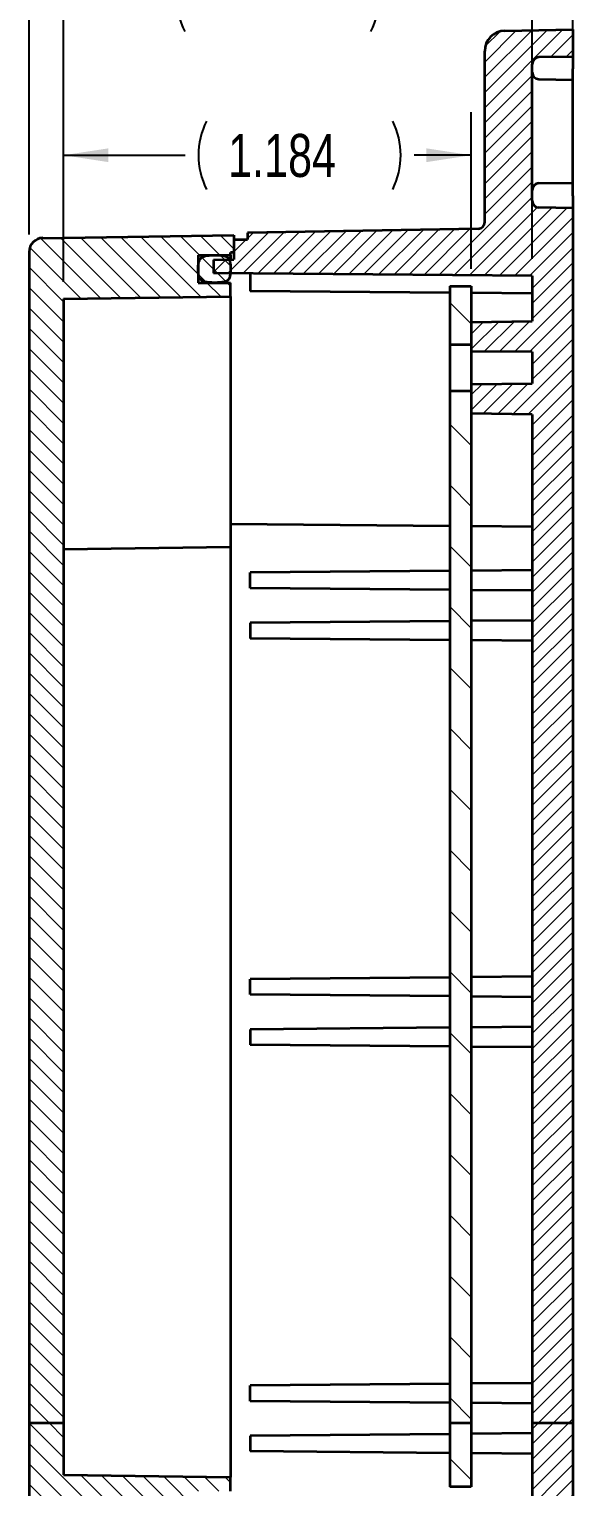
# Model space of a CAD drawing. Header units: inches. Extents: x 0.4 to 16.6, y 0.2 to 10.8.
# Drawn here: x 10.479 to 12.058, y 4.48 to 8.716 of the extents above; entities that cross this region are included whole.
import ezdxf

# ---------------------------------------------------------------- set-up
doc = ezdxf.new("R2010")
doc.units = ezdxf.units.IN
doc.header["$MEASUREMENT"] = 0
doc.layers.add('SLD-0', color=7, linetype='Continuous')
doc.styles.add('SLDTEXTSTYLE1', font='TXT', dxfattribs={"width": 0.75})
doc.dimstyles.new('SLDDIMSTYLE0', dxfattribs={"dimtxt": 0.125, "dimasz": 0.13, "dimexe": 0, "dimexo": 0.0625, "dimgap": 0.03125, "dimtad": 0, "dimtih": 1, "dimtoh": 1, "dimdec": 3, "dimrnd": 1e-09, "dimzin": 12, "dimdsep": 46, "dimtxsty": 'SLDTEXTSTYLE1', "dimsah": 1, "dimcen": 0.09, "dimadec": 0, "dimazin": 3, "dimtfac": 1, "dimtdec": 3, "dimtofl": 0, "dimtmove": 0, "dimatfit": 3, "dimfxl": 0, "dimfrac": 2, "dimtolj": 1, "dimtzin": 12, "dimarcsym": 0})

# ---------------------------------------------------------------- blocks, each defined once
blk = doc.blocks.new('_D')
at = {"layer": 'SLD-0'}
for p, q in [((10.4788, 8.119), (10.4788, 9.2332)), ((12.0581, 8.2457), (12.0581, 9.2332)), ((10.4788, 9.1082), (10.8685, 9.1082)), ((12.0581, 9.1082), (11.5341, 9.1082))]:
    blk.add_line(p, q, dxfattribs=at)
for centre, start, end in [((11.1293, 9.1082), 153.4349, 206.5651), ((11.2732, 9.1082), 333.4349, 26.5651)]:
    blk.add_arc(centre, 0.2218, start, end, dxfattribs=at)
for points in [[(10.4788, 9.1082), (10.6088, 9.0882), (10.6088, 9.1282)], [(12.0581, 9.1082), (11.9281, 9.1282), (11.9281, 9.0882)]]:
    blk.add_solid(points, dxfattribs=at)
at = {"layer": 'SLD-0', "insert": (10.9935, 9.1701), "char_height": 0.125, "attachment_point": 1, "style": 'SLDTEXTSTYLE1'}
blk.add_mtext('1.579', dxfattribs=at)
blk = doc.blocks.new('_D_1')
at = {"layer": 'SLD-0'}
for p, q in [((10.5788, 7.982), (10.5788, 8.9332)), ((11.9401, 8.0487), (11.9401, 8.9332)), ((10.5788, 8.8082), (10.8685, 8.8082)), ((11.9401, 8.8082), (11.5341, 8.8082))]:
    blk.add_line(p, q, dxfattribs=at)
for centre, start, end in [((11.1293, 8.8082), 153.4349, 206.5651), ((11.2732, 8.8082), 333.4349, 26.5651)]:
    blk.add_arc(centre, 0.2218, start, end, dxfattribs=at)
for points in [[(10.5788, 8.8082), (10.7088, 8.7882), (10.7088, 8.8282)], [(11.9401, 8.8082), (11.8101, 8.8282), (11.8101, 8.7882)]]:
    blk.add_solid(points, dxfattribs=at)
at = {"layer": 'SLD-0', "insert": (10.9935, 8.8702), "char_height": 0.125, "attachment_point": 1, "style": 'SLDTEXTSTYLE1'}
blk.add_mtext('1.361', dxfattribs=at)
blk = doc.blocks.new('_D_2')
at = {"layer": 'SLD-0'}
for p, q in [((10.5788, 7.982), (10.5788, 8.4745)), ((11.763, 8.019), (11.763, 8.4745)), ((10.5788, 8.3495), (10.9316, 8.3495)), ((11.763, 8.3495), (11.5972, 8.3495))]:
    blk.add_line(p, q, dxfattribs=at)
for centre, start, end in [((11.1924, 8.3495), 153.4349, 206.5651), ((11.3364, 8.3495), 333.4349, 26.5651)]:
    blk.add_arc(centre, 0.2218, start, end, dxfattribs=at)
for points in [[(10.5788, 8.3495), (10.7088, 8.3295), (10.7088, 8.3695)], [(11.763, 8.3495), (11.633, 8.3695), (11.633, 8.3295)]]:
    blk.add_solid(points, dxfattribs=at)
at = {"layer": 'SLD-0', "insert": (11.0566, 8.4114), "char_height": 0.125, "attachment_point": 1, "style": 'SLDTEXTSTYLE1'}
blk.add_mtext('1.184', dxfattribs=at)

msp = doc.modelspace()

# ---------------------------------------------------------------- hatches: boundary and pattern name
at = {"linetype": 'Continuous', "lineweight": 18}
h = msp.add_hatch(dxfattribs=at)
h.set_pattern_fill('ANSI31', scale=0.25, style=0)
edge = h.paths.add_edge_path(flags=0)
edge.add_line((12.0581, 7.7319), (12.0581, 8.1957))
edge.add_line((12.0581, 8.1957), (11.9594, 8.1974))
edge.add_arc((11.9597, 8.2171), 0.0197, 180, 269, ccw=False)
edge.add_line((11.94, 8.2171), (11.94, 8.6143))
edge.add_arc((11.9597, 8.6143), 0.0197, 91, 180, ccw=False)
edge.add_line((11.9594, 8.634), (12.0581, 8.6357))
edge.add_line((12.0581, 8.6357), (12.0581, 8.7145))
edge.add_line((12.0581, 8.7145), (11.8603, 8.711))
edge.add_arc((11.8613, 8.652), 0.0591, 91, 180)
edge.add_line((11.8022, 8.652), (11.8022, 8.1553))
edge.add_arc((11.7826, 8.1553), 0.0197, 271, 360, ccw=False)
edge.add_line((11.7829, 8.1356), (11.1131, 8.1239))
edge.add_line((11.1131, 8.1239), (11.1131, 8.1042))
edge.add_line((11.1131, 8.1042), (11.0738, 8.1042))
edge.add_line((11.0738, 8.1042), (11.0738, 8.0463))
edge.add_line((11.0738, 8.0463), (11.0147, 8.0457))
edge.add_line((11.0147, 8.0457), (11.0147, 8.0068))
edge.add_line((11.0147, 8.0068), (11.9401, 7.9987))
edge.add_line((11.9401, 7.9987), (11.9401, 7.8675))
edge.add_line((11.9401, 7.8675), (11.763, 7.8644))
edge.add_line((11.763, 7.8644), (11.763, 7.7794))
edge.add_line((11.763, 7.7794), (11.9401, 7.7779))
edge.add_line((11.9401, 7.7779), (11.9401, 7.7319))
edge.add_line((11.9401, 7.7319), (12.0581, 7.7319))
h = msp.add_hatch(dxfattribs=at)
h.set_pattern_fill('ANSI31', scale=0.333333, angle=90, style=0)
edge = h.paths.add_edge_path(flags=0)
edge.add_line((10.5788, 7.7319), (10.5788, 7.932))
edge.add_line((10.5788, 7.932), (11.0638, 7.9391))
edge.add_line((11.0638, 7.9391), (11.0638, 7.9791))
edge.add_line((11.0638, 7.9791), (10.9698, 7.9791))
edge.add_line((10.9698, 7.9791), (10.9698, 8.0591))
edge.add_line((10.9698, 8.0591), (11.0638, 8.0591))
edge.add_line((11.0638, 8.0591), (11.0638, 8.0671))
edge.add_line((11.0638, 8.0671), (11.0738, 8.0671))
edge.add_line((11.0738, 8.0671), (11.0738, 8.1171))
edge.add_line((11.0738, 8.1171), (10.5182, 8.1089))
edge.add_arc((10.5188, 8.069), 0.04, 90.844, 180)
edge.add_line((10.4788, 8.069), (10.4788, 7.7319))
edge.add_line((10.4788, 7.7319), (10.5788, 7.7319))
h = msp.add_hatch(dxfattribs=at)
h.set_pattern_fill('ANSI31', scale=0.333333, angle=90, style=0)
edge = h.paths.add_edge_path(flags=0)
edge.add_spline(control_points=[(11.0638, 8.0191), (11.0638, 8.0536), (11.0535, 8.059), (10.9801, 8.0594), (10.9698, 8.0502), (10.9698, 8.0191)], knot_values=[0, 0, 0, 0, 0.45, 0.55, 1, 1, 1, 1], weights=[1, 1, 1, 1, 1, 1], degree=3, periodic=0)
edge.add_spline(control_points=[(10.9698, 8.0191), (10.9698, 7.9881), (10.9801, 7.9789), (11.0535, 7.9792), (11.0638, 7.9847), (11.0638, 8.0191)], knot_values=[0, 0, 0, 0, 0.45, 0.55, 1, 1, 1, 1], weights=[1, 1, 1, 1, 1, 1], degree=3, periodic=0)
h = msp.add_hatch(dxfattribs=at)
h.set_pattern_fill('ANSI31', angle=90, style=0)
h.paths.add_polyline_path([(11.763, 7.969), (11.7005, 7.969), (11.7005, 7.7994), (11.763, 7.7994)], flags=0)
h = msp.add_hatch(dxfattribs=at)
h.set_pattern_fill('ANSI31', scale=0.333333, angle=90, style=0)
h.paths.add_polyline_path([(10.5788, 7.7319), (10.4788, 7.7319), (10.4788, 4.6661), (10.5788, 4.6661)], flags=0)
h = msp.add_hatch(dxfattribs=at)
h.set_pattern_fill('ANSI31', scale=0.25, style=0)
h.paths.add_polyline_path([(12.0581, 4.6661), (12.0581, 7.7319), (11.9401, 7.7319), (11.9401, 7.686), (11.763, 7.6844), (11.763, 7.5994), (11.9401, 7.5963), (11.9401, 4.6661)], flags=0)
h = msp.add_hatch(dxfattribs=at)
h.set_pattern_fill('ANSI31', angle=90, style=0)
h.paths.add_polyline_path([(11.763, 7.6644), (11.7005, 7.6644), (11.7005, 4.6661), (11.763, 4.6661)], flags=0)
h = msp.add_hatch(dxfattribs=at)
h.set_pattern_fill('ANSI31', scale=0.333333, angle=90, style=0)
h.paths.add_polyline_path([(10.5788, 4.321), (11.0638, 4.3281), (11.0638, 4.3881), (10.9698, 4.3881), (10.9698, 4.4681), (11.0638, 4.4681), (11.0638, 4.5081), (10.5788, 4.5153), (10.5788, 4.6661), (10.4788, 4.6661), (10.4788, 3.9931), (10.5988, 3.9931), (10.5988, 3.9241), (10.7288, 3.9241), (10.7288, 3.9181), (10.7488, 3.9181), (10.7488, 3.9091), (10.7788, 3.9091), (10.7788, 3.9241), (11.0638, 3.9241), (11.0638, 4.0531), (10.5788, 4.0603)], flags=0)
h = msp.add_hatch(dxfattribs=at)
h.set_pattern_fill('ANSI31', scale=0.25, style=0)
edge = h.paths.add_edge_path(flags=0)
edge.add_line((12.0581, 3.9866), (12.0581, 4.6661))
edge.add_line((12.0581, 4.6661), (11.9401, 4.6661))
edge.add_line((11.9401, 4.6661), (11.9401, 4.4506))
edge.add_spline(control_points=[(11.9401, 4.4506), (11.9306, 4.4505), (11.921, 4.4504), (11.9114, 4.4503), (11.8379, 4.4497), (11.7644, 4.449), (11.6908, 4.4484), (11.4655, 4.4464), (11.2401, 4.4445), (11.0147, 4.4425)], knot_values=[0.027284, 0.027284, 0.027284, 0.027284, 0.028014, 0.028014, 0.028014, 0.033617, 0.033617, 0.033617, 0.050791, 0.050791, 0.050791, 0.050791], weights=[1, 1, 1, 1, 1, 1, 1, 1, 1, 1], degree=3, periodic=0)
edge.add_line((11.0147, 4.4425), (11.0147, 4.4035))
edge.add_spline(control_points=[(11.0147, 4.4035), (11.0245, 4.4034), (11.0343, 4.4034), (11.0441, 4.4033), (11.054, 4.4032), (11.0639, 4.4031), (11.0738, 4.403)], knot_values=[0.007787, 0.007787, 0.007787, 0.007787, 0.008533, 0.008533, 0.008533, 0.009287, 0.009287, 0.009287, 0.009287], weights=[1, 1, 1, 1, 1, 1, 1], degree=3, periodic=0)
edge.add_line((11.0738, 4.403), (11.0738, 4.3734))
edge.add_spline(control_points=[(11.0738, 4.3734), (11.2153, 4.3721), (11.3569, 4.3709), (11.4984, 4.3696), (11.6275, 4.3685), (11.7566, 4.3674), (11.8856, 4.3663), (11.9038, 4.3661), (11.922, 4.366), (11.9401, 4.3658)], knot_values=[0.029315, 0.029315, 0.029315, 0.029315, 0.040101, 0.040101, 0.040101, 0.049937, 0.049937, 0.049937, 0.051321, 0.051321, 0.051321, 0.051321], weights=[1, 1, 1, 1, 1, 1, 1, 1, 1, 1], degree=3, periodic=0)
edge.add_line((11.9401, 4.3658), (11.9401, 4.0569))
edge.add_spline(control_points=[(11.9401, 4.0569), (11.9039, 4.0566), (11.8677, 4.0563), (11.8315, 4.056), (11.5789, 4.0538), (11.3264, 4.0516), (11.0738, 4.0494)], knot_values=[0.048625, 0.048625, 0.048625, 0.048625, 0.051385, 0.051385, 0.051385, 0.070631, 0.070631, 0.070631, 0.070631], weights=[1, 1, 1, 1, 1, 1, 1], degree=3, periodic=0)
edge.add_line((11.0738, 4.0494), (11.0738, 3.9326))
edge.add_line((11.0738, 3.9326), (11.3888, 3.9326))
edge.add_line((11.3888, 3.9326), (11.3888, 3.9807))
edge.add_spline(control_points=[(11.3888, 3.9807), (11.4962, 3.9817), (11.6036, 3.9826), (11.7111, 3.9835), (11.8126, 3.9844), (11.9141, 3.9853), (12.0157, 3.9862), (12.0298, 3.9863), (12.044, 3.9864), (12.0581, 3.9866)], knot_values=[0.02444, 0.02444, 0.02444, 0.02444, 0.032627, 0.032627, 0.032627, 0.040364, 0.040364, 0.040364, 0.041443, 0.041443, 0.041443, 0.041443], weights=[1, 1, 1, 1, 1, 1, 1, 1, 1, 1], degree=3, periodic=0)
h = msp.add_hatch(dxfattribs=at)
h.set_pattern_fill('ANSI31', angle=90, style=0)
h.paths.add_polyline_path([(11.763, 4.6661), (11.7005, 4.6661), (11.7005, 4.4803), (11.763, 4.4803)], flags=0)

# ---------------------------------------------------------------- linework, layer by layer
at = {"color": 7, "linetype": 'Continuous', "lineweight": 35}
for p, q in [((11.8603, 8.711), (12.0581, 8.7145)), ((12.0581, 8.7145), (12.0581, 8.6357)), ((11.8022, 8.1553), (11.8022, 8.652)), ((11.94, 8.2171), (11.94, 8.6143)), ((12.0581, 8.6357), (11.9594, 8.634)), ((12.0581, 8.5688), (12.0581, 8.6003)), ((11.9594, 8.5705), (12.0581, 8.5688)), ((12.0581, 8.2696), (12.0581, 8.5688)), ((11.9594, 8.2679), (12.0581, 8.2696)), ((12.0581, 8.2317), (12.0581, 8.2696)), ((12.0581, 8.1957), (11.9594, 8.1974)), ((12.0581, 8.1957), (12.0581, 7.7319)), ((11.7829, 8.1356), (11.1131, 8.1239)), ((10.5182, 8.1089), (11.0738, 8.1171)), ((11.0738, 8.1171), (11.0738, 8.0671)), ((11.0738, 8.1042), (11.1131, 8.1042)), ((11.0738, 8.1042), (11.0738, 8.0463)), ((11.1131, 8.1239), (11.1131, 8.1042)), ((10.4788, 8.069), (10.4788, 7.7319)), ((10.9698, 8.0591), (11.0638, 8.0591)), ((10.9698, 8.0591), (10.9698, 7.9791)), ((11.0738, 8.0671), (11.0638, 8.0671)), ((11.0638, 8.0591), (11.0638, 8.0671)), ((11.0638, 8.0591), (11.0638, 8.0462)), ((11.0147, 8.0457), (11.0738, 8.0463)), ((11.0147, 8.0457), (11.0147, 8.0068)), ((11.9401, 7.9987), (11.0147, 8.0068)), ((11.1207, 8.0058), (11.1207, 7.9548)), ((10.9698, 7.9791), (11.0638, 7.9791)), ((11.0638, 7.9391), (11.0638, 7.9791)), ((11.7005, 7.969), (11.763, 7.969)), ((11.7005, 7.969), (11.7005, 7.7994)), ((11.763, 7.969), (11.763, 7.7994)), ((11.9401, 7.9987), (11.9401, 7.8675)), ((10.5788, 7.932), (11.0638, 7.9391)), ((10.5788, 7.932), (10.5788, 7.7319)), ((11.0638, 7.9391), (11.0638, 7.8891)), ((11.7005, 7.9498), (11.1207, 7.9548)), ((11.9401, 7.9477), (11.763, 7.9492)), ((11.0638, 7.8891), (11.0638, 7.5271)), ((11.763, 7.8644), (11.9401, 7.8675)), ((11.763, 7.8644), (11.763, 7.7794)), ((11.7005, 7.7994), (11.763, 7.7994)), ((11.7005, 7.7994), (11.7005, 7.6644)), ((11.9401, 7.7779), (11.763, 7.7794)), ((11.763, 7.7794), (11.763, 7.6844)), ((11.9401, 7.7779), (11.9401, 7.7319)), ((10.4788, 7.7319), (10.4788, 4.6661)), ((10.5788, 7.7319), (10.5788, 4.6661)), ((11.9401, 7.7319), (11.9401, 7.686)), ((12.0581, 7.7319), (12.0581, 4.6661)), ((11.763, 7.6844), (11.9401, 7.686)), ((11.763, 7.6844), (11.763, 7.5994)), ((11.763, 7.6644), (11.7005, 7.6644)), ((11.7005, 7.6644), (11.7005, 4.6661)), ((11.763, 7.6644), (11.763, 4.6661)), ((11.9401, 7.5963), (11.763, 7.5994)), ((11.9401, 7.5963), (11.9401, 4.6661)), ((11.0638, 7.5271), (11.0638, 7.2121)), ((11.7005, 7.2718), (11.0638, 7.2773)), ((11.9401, 7.2697), (11.763, 7.2712)), ((10.5788, 7.205), (11.0638, 7.2121)), ((11.0638, 7.2121), (11.0638, 7.1621)), ((11.0638, 7.1621), (11.0638, 4.5081)), ((11.7005, 7.1417), (11.1207, 7.1366)), ((11.1207, 7.0916), (11.1207, 7.1366)), ((11.9401, 7.1438), (11.763, 7.1422)), ((11.7005, 7.0866), (11.1207, 7.0916)), ((11.9401, 7.0845), (11.763, 7.086)), ((11.7005, 6.9957), (11.1207, 6.9906)), ((11.1207, 6.9906), (11.1207, 6.9456)), ((11.9401, 6.9978), (11.763, 6.9962)), ((11.7005, 6.9406), (11.1207, 6.9456)), ((11.9401, 6.9385), (11.763, 6.94)), ((11.7005, 5.9607), (11.1207, 5.9556)), ((11.1207, 5.9106), (11.1207, 5.9556)), ((11.9401, 5.9628), (11.763, 5.9612)), ((11.7005, 5.9056), (11.1207, 5.9106)), ((11.9401, 5.9035), (11.763, 5.905)), ((11.7005, 5.8147), (11.1207, 5.8096)), ((11.1207, 5.8096), (11.1207, 5.7646)), ((11.9401, 5.8168), (11.763, 5.8152)), ((11.7005, 5.7596), (11.1207, 5.7646)), ((11.9401, 5.7575), (11.763, 5.759)), ((11.7005, 4.7797), (11.1207, 4.7746)), ((11.1207, 4.7296), (11.1207, 4.7746)), ((11.9401, 4.7818), (11.763, 4.7802)), ((11.7005, 4.7246), (11.1207, 4.7296)), ((11.9401, 4.7225), (11.763, 4.724)), ((10.4788, 4.6661), (10.4788, 3.9931)), ((10.4788, 4.6661), (10.5788, 4.6661)), ((10.5788, 4.6661), (10.5788, 4.5153)), ((11.7005, 4.6661), (11.7005, 4.4803)), ((11.7005, 4.6661), (11.763, 4.6661)), ((11.763, 4.6661), (11.763, 4.4803)), ((11.9401, 4.6661), (11.9401, 4.4506)), ((11.9401, 4.6661), (12.0581, 4.6661)), ((12.0581, 4.6661), (12.0581, 3.9866)), ((11.7005, 4.6337), (11.1207, 4.6286)), ((11.1207, 4.6286), (11.1207, 4.5836)), ((11.9401, 4.6358), (11.763, 4.6342)), ((11.7005, 4.5786), (11.1207, 4.5836)), ((11.9401, 4.5765), (11.763, 4.578)), ((10.5788, 4.5153), (11.0638, 4.5081)), ((11.0638, 4.4681), (11.0638, 4.5081)), ((11.763, 4.4803), (11.7005, 4.4803)), ((11.7005, 4.4803), (11.7005, 4.4803)), ((11.763, 4.4803), (11.763, 4.4803))]:
    msp.add_line(p, q, dxfattribs=at)
for centre, radius, start, end in [((11.8613, 8.652), 0.0591, 91, 180), ((11.9597, 8.6143), 0.0197, 91, 180), ((11.9597, 8.5902), 0.0197, 180, 269), ((11.9597, 8.2482), 0.0197, 91, 180), ((11.9597, 8.2171), 0.0197, 180, 269), ((11.7826, 8.1553), 0.0197, 271, 0), ((10.5188, 8.069), 0.04, 90.844, 180)]:
    msp.add_arc(centre, radius, start, end, dxfattribs=at)
for points, knots in [([(12.0581, 8.6357), (12.0581, 8.6357), (12.0581, 8.6344), (12.0581, 8.6296), (12.0581, 8.6262), (12.0581, 8.6184), (12.0581, 8.6141), (12.0581, 8.6063), (12.0581, 8.6028), (12.0581, 8.6003)], [0, 0, 0, 0, 0.25, 0.25, 0.5, 0.5, 0.75, 0.75, 1, 1, 1, 1]), ([(12.0581, 8.2317), (12.0581, 8.2293), (12.0581, 8.2259), (12.0581, 8.218), (12.0581, 8.2136), (12.0581, 8.2057), (12.0581, 8.2021), (12.0581, 8.1971), (12.0581, 8.1957), (12.0581, 8.1957)], [0, 0, 0, 0, 0.25, 0.25, 0.5, 0.5, 0.75, 0.75, 1, 1, 1, 1]), ([(10.9698, 8.0191), (10.9698, 8.023), (10.97, 8.03), (10.9715, 8.0395), (10.9745, 8.0469), (10.98, 8.0531), (10.9892, 8.0572), (11.0019, 8.0589), (11.0197, 8.0592), (11.0358, 8.0591), (11.0483, 8.0564), (11.0544, 8.0535), (11.0591, 8.0484), (11.0621, 8.0408), (11.0636, 8.0309), (11.0637, 8.0234), (11.0638, 8.0191)], [0, 0, 0, 0, 0.078219, 0.140928, 0.192243, 0.23835, 0.30446, 0.388655, 0.496591, 0.663835, 0.711692, 0.752779, 0.79748, 0.848895, 0.914674, 1, 1, 1, 1]), ([(11.0638, 8.0191), (11.0637, 8.0149), (11.0636, 8.0074), (11.0621, 7.9974), (11.0591, 7.9898), (11.0539, 7.9843), (11.0463, 7.9811), (11.0337, 7.9793), (11.0182, 7.979), (11.0019, 7.9793), (10.9892, 7.9811), (10.98, 7.9851), (10.9745, 7.9913), (10.9715, 7.9988), (10.97, 8.0083), (10.9698, 8.0152), (10.9698, 8.0191)], [0, 0, 0, 0, 0.08533, 0.151112, 0.202529, 0.247232, 0.300448, 0.366108, 0.503387, 0.611327, 0.695527, 0.761639, 0.807749, 0.859066, 0.921778, 1, 1, 1, 1])]:
    msp.add_open_spline(points, degree=3, knots=knots, dxfattribs=at)

# ---------------------------------------------------------------- dimensions: what is measured, and where the dimension line sits
at = {"layer": 'SLD-0'}
for base, p1, p2, picture, middle in [((12.0581, 9.1082), (10.4788, 8.069), (12.0581, 8.1957), '_D', (11.2013, 9.1082)), ((10.5788, 8.8082), (11.9401, 7.9987), (10.5788, 7.932), '_D_1', (11.2013, 8.8082)), ((11.763, 8.3495), (10.5788, 7.932), (11.763, 7.969), '_D_2', (11.2644, 8.3495))]:
    dim = msp.add_linear_dim(base=base, p1=p1, p2=p2, text='(<>)', dimstyle='SLDDIMSTYLE0', dxfattribs=at)
    dim.commit()
    dim.dimension.update_dxf_attribs({"geometry": picture, "text_midpoint": middle, "dimtype": 160})

doc.saveas('drawing.dxf')
